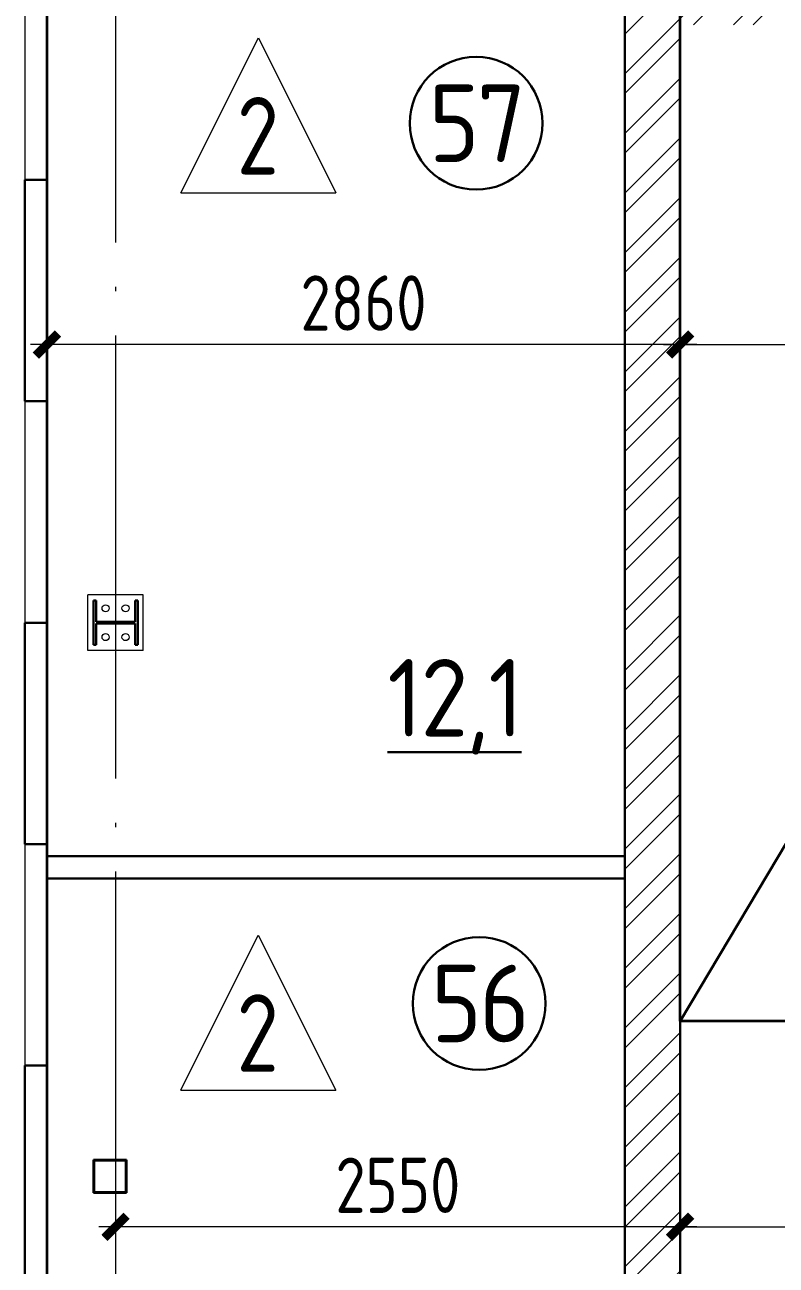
# Model space of a CAD drawing. Extents: x -965262 to 1142518, y -357520 to 71675.
# Drawn here: x 59013 to 62407, y -232054 to -226452 of the extents above; entities that cross this region are included whole.
import ezdxf

# ---------------------------------------------------------------- set-up
doc = ezdxf.new("R2010")
doc.units = 0
doc.header["$LTSCALE"] = 10
doc.linetypes.add('DOTE', pattern=[2.42, 2, -0.2, 0.02, -0.2])
doc.layers.get('0').update_dxf_attribs({"linetype": 'CONTINUOUS', "lineweight": 30})
doc.layers.get('Defpoints').update_dxf_attribs({"linetype": 'CONTINUOUS'})
doc.layers.add('DOTE', color=7, linetype='DOTE', lineweight=9)
doc.layers.add('полы', color=3, linetype='CONTINUOUS', lineweight=35)
doc.styles.add('GOST 2.304', font='isocpeur.ttf', dxfattribs={"width": 0.75, "height": 250})
doc.styles.add('GOST-2.304_Type-B', font='isocpeur.ttf', dxfattribs={"width": 0.9})
doc.styles.add('ГОСТ 2м', font='isocpeur.ttf', dxfattribs={"width": 0.8, "height": 250})
doc.dimstyles.new('ГОСТ 2м', dxfattribs={"dimtxt": 250, "dimasz": 100, "dimexe": 75, "dimexo": 150, "dimgap": 62.5, "dimtad": 1, "dimdec": 0, "dimtxsty": 'ГОСТ 2м', "dimblk": 'ARCHTICK', "dimcen": 150, "dimdle": 75, "dimclrd": 256, "dimclre": 256, "dimclrt": 256, "dimadec": 0, "dimazin": 0, "dimtfac": 1, "dimtdec": 0, "dimtmove": 0, "dimatfit": 3, "dimldrblk": 'OBLIQUE', "dimfxl": 1, "dimlwd": 15, "dimlwe": 15, "dimarcsym": 0})

# ---------------------------------------------------------------- blocks, each defined once
blk = doc.blocks.new('MC2')
at = {"lineweight": 15}
for p, q in [((68127, 41566), (68127, 39900)), ((69794, 41566), (68127, 41566)), ((69794, 41566), (69794, 39900)), ((69794, 39900), (68127, 39900))]:
    blk.add_line(p, q, dxfattribs=at)
for p, q in [((69627, 41400), (68294, 41400)), ((68294, 41400), (68294, 41320)), ((68934, 41320), (68294, 41320)), ((68934, 41320), (68934, 40146)), ((69627, 41320), (68987, 41320)), ((68987, 41320), (68987, 40146)), ((69627, 41400), (69627, 41320)), ((68934, 40146), (68294, 40146)), ((68294, 40146), (68294, 40066)), ((69627, 40066), (68294, 40066)), ((69627, 40146), (68987, 40146)), ((69627, 40146), (69627, 40066))]:
    blk.add_line(p, q)
for centre in [(68527, 41033), (69394, 41033), (68527, 40433), (69394, 40433)]:
    blk.add_circle(centre, 107, dxfattribs=at)
blk = doc.blocks.new('_ArchTick')
at = {"color": 0, "linetype": 'ByBlock', "lineweight": 0, "const_width": 0.4}
blk.add_lwpolyline([(-0.5, -0.5), (0.5, 0.5)], dxfattribs=at)
blk = doc.blocks.new('*D1218')
at = {"lineweight": 15, "ltscale": 50, "transparency": 16777216}
for p, q in [((59112.6, -227746.1), (59112.6, -227821.1)), ((61972.6, -227746.1), (61972.6, -227821.1)), ((62047.6, -227896.1), (59037.6, -227896.1))]:
    blk.add_line(p, q, dxfattribs=at)
at = {"layer": 'Defpoints', "color": 0, "lineweight": 15, "ltscale": 50, "transparency": 16777216}
for p in [(59112.6, -227896.1), (59112.6, -227896.1), (61972.6, -227896.1)]:
    blk.add_point(p, dxfattribs=at)
at = {"lineweight": 15, "ltscale": 50, "transparency": 16777216, "xscale": 100, "yscale": 100, "zscale": 100, "rotation": 180}
blk.add_blockref('_ArchTick', (59112.6, -227896.1), dxfattribs=at)
at = {"lineweight": 15, "ltscale": 50, "transparency": 16777216, "xscale": 100, "yscale": 100, "zscale": 100}
blk.add_blockref('_ArchTick', (61972.6, -227896.1), dxfattribs=at)
at = {"lineweight": 15, "ltscale": 50, "transparency": 16777216, "insert": (60542.6, -227708.6), "char_height": 250, "attachment_point": 5, "style": 'ГОСТ 2м'}
blk.add_mtext('2860', dxfattribs=at)
blk = doc.blocks.new('_Oblique')
at = {"color": 0, "linetype": 'ByBlock', "lineweight": -2}
blk.add_line((-0.5, -0.5), (0.5, 0.5), dxfattribs=at)
blk = doc.blocks.new('*D1221')
at = {"lineweight": 15, "ltscale": 50, "transparency": 16777216}
for p, q in [((64400.5, -227024.4), (64400.5, -227971.1)), ((61972.6, -227746.1), (61972.6, -227821.1)), ((61897.6, -227896.1), (64475.5, -227896.1))]:
    blk.add_line(p, q, dxfattribs=at)
at = {"layer": 'Defpoints', "color": 0, "lineweight": 15, "ltscale": 50, "transparency": 16777216}
for p in [(64400.5, -226874.4), (61972.6, -227896.1), (64400.5, -227896.1)]:
    blk.add_point(p, dxfattribs=at)
at = {"lineweight": 15, "ltscale": 50, "transparency": 16777216, "xscale": 100, "yscale": 100, "zscale": 100, "rotation": 180}
blk.add_blockref('_ArchTick', (61972.6, -227896.1), dxfattribs=at)
at = {"lineweight": 15, "ltscale": 50, "transparency": 16777216, "xscale": 100, "yscale": 100, "zscale": 100}
blk.add_blockref('_ArchTick', (64400.5, -227896.1), dxfattribs=at)
at = {"lineweight": 15, "ltscale": 50, "transparency": 16777216, "insert": (63186.5, -227708.6), "char_height": 250, "attachment_point": 5, "style": 'ГОСТ 2м'}
blk.add_mtext('2430', dxfattribs=at)
blk = doc.blocks.new('*D1286')
at = {"lineweight": 15, "ltscale": 50, "transparency": 16777216}
for p, q in [((61972.6, -231102.2), (61972.6, -231955.1)), ((65522.7, -231102.2), (65522.7, -231955.1)), ((61897.6, -231880.1), (65597.7, -231880.1))]:
    blk.add_line(p, q, dxfattribs=at)
at = {"layer": 'Defpoints', "color": 0, "lineweight": 15, "ltscale": 50, "transparency": 16777216}
for p in [(61972.6, -230952.2, 3259.8), (65522.7, -230952.2, 3259.8), (65522.7, -231880.1)]:
    blk.add_point(p, dxfattribs=at)
at = {"lineweight": 15, "ltscale": 50, "transparency": 16777216, "xscale": 100, "yscale": 100, "zscale": 100, "rotation": 180}
blk.add_blockref('_ArchTick', (61972.6, -231880.1), dxfattribs=at)
at = {"lineweight": 15, "ltscale": 50, "transparency": 16777216, "xscale": 100, "yscale": 100, "zscale": 100}
blk.add_blockref('_ArchTick', (65522.7, -231880.1), dxfattribs=at)
at = {"lineweight": 15, "ltscale": 50, "transparency": 16777216, "insert": (63747.6, -231692.6), "char_height": 250, "attachment_point": 5, "style": 'ГОСТ 2м'}
blk.add_mtext('3550', dxfattribs=at)
blk = doc.blocks.new('*D1287')
at = {"lineweight": 15, "ltscale": 50, "transparency": 16777216}
for p, q in [((61972.6, -231102.2), (61972.6, -231955.1)), ((59422.6, -231730.1), (59422.6, -231805.1)), ((62047.6, -231880.1), (59347.6, -231880.1))]:
    blk.add_line(p, q, dxfattribs=at)
at = {"layer": 'Defpoints', "color": 0, "lineweight": 15, "ltscale": 50, "transparency": 16777216}
for p in [(61972.6, -230952.2, 3259.8), (59422.6, -231880.1), (59422.6, -231880.1)]:
    blk.add_point(p, dxfattribs=at)
at = {"lineweight": 15, "ltscale": 50, "transparency": 16777216, "xscale": 100, "yscale": 100, "zscale": 100, "rotation": 180}
blk.add_blockref('_ArchTick', (59422.6, -231880.1), dxfattribs=at)
at = {"lineweight": 15, "ltscale": 50, "transparency": 16777216, "xscale": 100, "yscale": 100, "zscale": 100}
blk.add_blockref('_ArchTick', (61972.6, -231880.1), dxfattribs=at)
at = {"lineweight": 15, "ltscale": 50, "transparency": 16777216, "insert": (60697.6, -231692.6), "char_height": 250, "attachment_point": 5, "style": 'ГОСТ 2м'}
blk.add_mtext('2550', dxfattribs=at)

msp = doc.modelspace()

# ---------------------------------------------------------------- hatches: boundary and pattern name
at = {"lineweight": 15}
h = msp.add_hatch(dxfattribs=at)
h.set_pattern_fill('ANSI32', scale=20, style=0)
h.set_pattern_definition([(45, (-359605.78, -304776.27), (-134.70384, 134.70384), []), (45, (-359515.98, -304776.27), (-134.70384, 134.70384), [])])
h.paths.add_polyline_path([(62522.6, -222822.1), (62222.6, -222822.1), (62222.6, -223052.1), (62522.6, -223052.1)])
h.paths.add_polyline_path([(65222.6, -222822.1), (64922.6, -222822.1), (64922.6, -223052.1), (65222.6, -223052.1)])
h.paths.add_polyline_path([(62522.6, -226202.1), (62222.6, -226202.1), (62222.6, -226452.1), (62522.6, -226452.1)])
h.paths.add_polyline_path([(65222.6, -226202.1), (64922.6, -226202.1), (64922.6, -226452.1), (65222.6, -226452.1)])
h.paths.add_polyline_path([(65772.5, -233952), (65522.5, -233952), (65522.5, -234027.1), (65547.6, -234027.1), (65547.6, -234277.1), (65522.5, -234277.1), (65522.5, -234462.1), (65772.5, -234462.1)])
h.paths.add_polyline_path([(68842.6, -233952), (68592.6, -233952), (68592.6, -234462.1), (68842.6, -234462.1)])
h.paths.add_polyline_path([(61972.6, -226452.1), (62222.6, -226452.1), (62222.6, -226202.1), (61972.6, -226202.1), (61972.6, -223052.1), (62222.6, -223052.1), (62222.6, -222822.1), (61722.6, -222822.1), (61722.6, -222922.1), (61722.6, -232477.1), (61722.6, -234462.1), (61972.6, -234462.1), (61972.6, -230702.1)])
h.paths.add_polyline_path([(65522.7, -230952.2), (65522.7, -226452.1), (65222.6, -226452.1), (65222.6, -226202.1), (65522.5, -226202.1), (65522.6, -223052.1), (65222.6, -223052.1), (65222.6, -222822.1), (65772.5, -222822.1), (65772.5, -230702.1), (68842.6, -230702), (68842.6, -230952.2), (65522.7, -230952.3)])
h.paths.add_polyline_path([(68842.6, -231552), (68592.6, -231552), (68592.6, -230952), (68842.6, -230952)])
h.paths.add_polyline_path([(65772.5, -231552), (65522.7, -231552), (65522.7, -230952.2), (65772.5, -230952.2)])

# ---------------------------------------------------------------- linework, layer by layer
at = {"color": 7, "ltscale": 200}
for p, q in [((61722.6, -232477.1, -1451.3), (61722.6, -222822.1, -1451.3)), ((61972.6, -230702.1, -1451.3), (61972.6, -226452.1, -1451.3)), ((59012.6, -227152.1, -4711.1), (59012.6, -228152.1, -4711.1)), ((59112.6, -227152.1, -4711.1), (59112.6, -228152.1, -4711.1)), ((59012.6, -229152.1, -4711.1), (59012.6, -230152.1, -4711.1)), ((59112.6, -229152.1, -4711.1), (59112.6, -230152.1, -4711.1)), ((59112.6, -230207.1, -1451.3), (61722.6, -230207.1, -1451.3)), ((59112.6, -230307.1, -1451.3), (59112.6, -230207.1, -1451.3)), ((61722.6, -230307.1, -1451.3), (61722.6, -230207.1, -1451.3)), ((59112.6, -230307.1, -1451.3), (61722.6, -230307.1, -1451.3)), ((59012.6, -231152.1, -1451.3), (59012.6, -232152.1, -4711.1)), ((59112.6, -231152.1, -1451.3), (59112.6, -232152.1, -4711.1))]:
    msp.add_line(p, q, dxfattribs=at)
at = {"color": 7, "lineweight": 15}
for p, q in [((59012.6, -226152.1, -4711.1), (59012.6, -227152.1, -4711.1)), ((59112.6, -226152.1, -4711.1), (59112.6, -227152.1, -4711.1)), ((59012.6, -228152.1, -4711.1), (59012.6, -229152.1, -4711.1)), ((59112.6, -228152.1, -4711.1), (59112.6, -229152.1, -4711.1)), ((59012.6, -230152.1, -4711.1), (59012.6, -231152.1, -1451.3)), ((59112.6, -230152.1, -4711.1), (59112.6, -231152.1, -1451.3))]:
    msp.add_line(p, q, dxfattribs=at)
at = {"lineweight": 15}
for p, q in [((59718.1, -227211.2, 9801.8), (60068.1, -226511.2, 9801.8)), ((60068.1, -226511.2, 9801.8), (60418.1, -227211.2, 9801.8)), ((59718.1, -227211.2, 9801.8), (60418.1, -227211.2, 9801.8)), ((59717.2, -231263.2, 9801.8), (60067.2, -230563.2, 9801.8)), ((60067.2, -230563.2, 9801.8), (60417.2, -231263.2, 9801.8)), ((59717.2, -231263.2, 9801.8), (60417.2, -231263.2, 9801.8))]:
    msp.add_line(p, q, dxfattribs=at)
at = {"color": 7}
for p, q in [((59012.6, -227152.1, -4711.1), (59112.6, -227152.1, -4711.1)), ((59012.6, -227152.1, -4711.1), (59112.6, -227152.1, -4711.1)), ((59012.6, -227152.1, -4711.1), (59112.6, -227152.1, -4711.1)), ((59012.6, -228152.1, -4711.1), (59112.6, -228152.1, -4711.1)), ((59012.6, -229152.1, -4711.1), (59112.6, -229152.1, -4711.1)), ((59012.6, -229152.1, -4711.1), (59112.6, -229152.1, -4711.1)), ((59012.6, -230152.1, -4711.1), (59112.6, -230152.1, -4711.1)), ((61972.6, -234462.1, -1451.3), (61972.6, -230702.1, -1451.3)), ((59012.6, -231152.1, -4711.1), (59112.6, -231152.1, -4711.1))]:
    msp.add_line(p, q, dxfattribs=at)
at = {"color": 7, "extrusion": (0, 0, -1)}
for p, q in [((59322.6, -231727.1, -1451.3), (59322.6, -231577.1, -1451.3)), ((59322.6, -231577.1, -1451.3), (59472.6, -231577.1, -1451.3)), ((59325.8, -231580.3, -1451.3), (59325.8, -231723.9, -1451.3)), ((59469.4, -231580.3, -1451.3), (59325.8, -231580.3, -1451.3)), ((59469.4, -231723.9, -1451.3), (59469.4, -231580.3, -1451.3)), ((59472.6, -231577.1, -1451.3), (59472.6, -231727.1, -1451.3)), ((59472.6, -231727.1, -1451.3), (59322.6, -231727.1, -1451.3)), ((59325.8, -231723.9, -1451.3), (59469.4, -231723.9, -1451.3))]:
    msp.add_line(p, q, dxfattribs=at)
at = {"color": 7}
for centre in [(61051.1, -226896.6, -7970.9), (61065.1, -230871.7, 9801.8)]:
    msp.add_circle(centre, 300, dxfattribs=at)
at = {"layer": 'DOTE', "color": 7, "ltscale": 100, "extrusion": (0, -1, 0)}
msp.add_line((59422.6, -162515.3, -4711.1), (59422.6, -237687.4, -4711.1), dxfattribs=at)
at = {"layer": 'полы', "ltscale": 50}
for p, q in [((59112.6, -215052.1, -1451.3), (59112.6, -234462.1, -1451.3)), ((61972.6, -230952.2, -1451.3), (64400.5, -226874.4, -4711.1))]:
    msp.add_line(p, q, dxfattribs=at)
at = {"layer": 'полы', "ltscale": 50, "elevation": -1451.3}
msp.add_lwpolyline([(65522.7, -230952.2), (61972.6, -230952.2), (61972.6, -223052.1), (65522.7, -223052.1)], close=True, dxfattribs=at)

# ---------------------------------------------------------------- block references
at = {"color": 7, "lineweight": 15, "xscale": 0.1500000000232831, "yscale": 0.1500000000232831, "zscale": 0.1500000000232831, "rotation": 270}
msp.add_blockref('MC2', (53312.6, -218808, -1451.3), dxfattribs=at)

# ---------------------------------------------------------------- texts
at = {"color": 7, "char_height": 350, "attachment_point": 5, "style": 'GOST-2.304_Type-B'}
for s, insert, width in [('{\\fISOCPEUR|b0|i0|c0|p34;\\T0.95;57}', (61051.1, -226896.6, -3259.8), 800), ('{\\fISOCPEUR|b0|i0|c0|p34;\\T0.95;\\L12,1}', (60953.6, -229532, -1500), 2000), ('{\\fISOCPEUR|b0|i0|c0|p34;\\T0.95;56}', (61065.1, -230871.7, 14512.9), 800)]:
    msp.add_mtext(s, dxfattribs=dict(at, insert=insert, width=width))
at = {"char_height": 350, "width": 1500, "attachment_point": 5, "style": 'GOST 2.304'}
for insert in [(60065.4, -226953.3, -1808.5), (60064.6, -231005.3, -1808.5)]:
    msp.add_mtext('{\\W0.8;2}', dxfattribs=dict(at, insert=insert))

# ---------------------------------------------------------------- dimensions: what is measured, and where the dimension line sits
at = {"lineweight": 15, "ltscale": 50}
dim = msp.add_linear_dim(base=(64400.5, -227896.1, -4711.1), p1=(61972.6, -227896.1, -4711.1), p2=(64400.5, -226874.4, -4711.1), text='2430', dimstyle='ГОСТ 2м', dxfattribs=at)
dim.commit()
dim.dimension.update_dxf_attribs({"geometry": '*D1221', "text_midpoint": (63186.5, -227708.6, -4711.1)})
for base, p1, p2, picture, middle in [((59112.6, -227896.1, -4711.1), (61972.6, -227896.1, -4711.1), (59112.6, -227896.1, -4711.1), '*D1218', (60542.6, -227708.6, -4711.1)), ((59422.6, -231880.1, -4711.1), (61972.6, -230952.2, -1451.3), (59422.6, -231880.1, -4711.1), '*D1287', (60697.6, -231692.6, -4711.1)), ((65522.7, -231880.1, -4711.1), (61972.6, -230952.2, -1451.3), (65522.7, -230952.2, -1451.3), '*D1286', (63747.6, -231692.6, -4711.1))]:
    dim = msp.add_linear_dim(base=base, p1=p1, p2=p2, dimstyle='ГОСТ 2м', dxfattribs=at)
    dim.commit()
    dim.dimension.update_dxf_attribs({"geometry": picture, "text_midpoint": middle})

doc.saveas('drawing.dxf')
